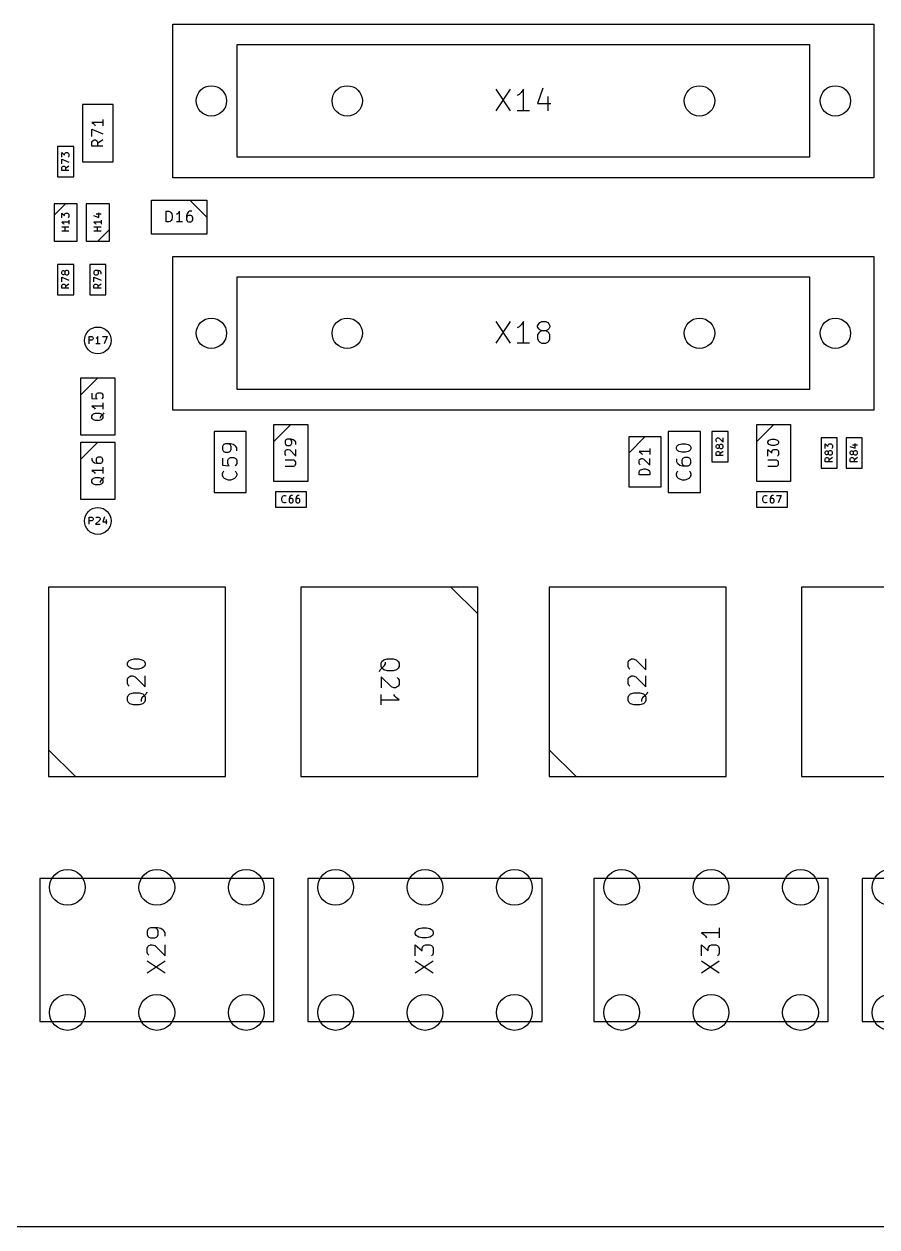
# Model space of a CAD drawing. Extents: x -4 to 236, y -200 to -70.
# Drawn here: x 59.6 to 107.3, y -200 to -132.7 of the extents above; entities that cross this region are included whole.
import ezdxf

# ---------------------------------------------------------------- set-up
doc = ezdxf.new("R2010")
doc.units = 0
doc.layers.add('BLACK', color=7, linetype='CONTINUOUS')

msp = doc.modelspace()

# ---------------------------------------------------------------- linework, layer by layer
at = {"layer": 'BLACK', "linetype": 'CONTINUOUS'}
for p, q in [((67.9, -141.3), (67.9, -132.7)), ((67.9, -132.7), (107.1, -132.7)), ((107.1, -132.7), (107.1, -141.3)), ((71.5, -133.85), (103.5, -133.85)), ((71.5, -140.15), (71.5, -133.85)), ((103.5, -133.85), (103.5, -140.15)), ((85.957143, -136.348902), (86.757143, -137.548902)), ((86.757143, -136.348902), (85.957143, -137.548902)), ((87.385714, -136.520331), (87.271429, -136.634617)), ((87.5, -136.348902), (87.385714, -136.520331)), ((87.5, -137.548902), (87.5, -136.348902)), ((88.585714, -136.29176), (88.3, -137.148902)), ((64.55, -137.2), (62.85, -137.2)), ((62.85, -137.2), (62.85, -140.4)), ((64.55, -140.4), (64.55, -137.2)), ((87.271429, -136.634617), (87.157143, -136.69176)), ((88.3, -137.148902), (89.042857, -137.148902)), ((88.871429, -136.748902), (88.871429, -137.548902)), ((87.842857, -137.548902), (87.157143, -137.548902)), ((63.974451, -138.214285), (63.374451, -138.214285)), ((63.374451, -138.214285), (63.460165, -138.271428)), ((63.374451, -138.985714), (63.374451, -138.585714)), ((63.374451, -138.585714), (63.974451, -138.842857)), ((63.460165, -138.271428), (63.517308, -138.328571)), ((63.517308, -138.328571), (63.54588, -138.385714)), ((63.974451, -138.042857), (63.974451, -138.385714)), ((63.374451, -139.3), (63.403022, -139.242857)), ((63.374451, -139.528571), (63.374451, -139.3)), ((63.403022, -139.242857), (63.431594, -139.214286)), ((63.431594, -139.214286), (63.488737, -139.185714)), ((63.488737, -139.185714), (63.574451, -139.185714)), ((63.574451, -139.185714), (63.631594, -139.214286)), ((63.631594, -139.214286), (63.660165, -139.242857)), ((63.660165, -139.242857), (63.688737, -139.3)), ((63.974451, -139.185714), (63.688737, -139.385714)), ((63.688737, -139.3), (63.688737, -139.528571)), ((62.35, -139.55), (61.45, -139.55)), ((61.45, -139.55), (61.45, -141.25)), ((61.682967, -140.142857), (61.682967, -139.895238)), ((61.682967, -139.895238), (61.835348, -140.028571)), ((61.835348, -139.971428), (61.854396, -139.933333)), ((61.835348, -140.028571), (61.835348, -139.971428)), ((61.854396, -139.933333), (61.873443, -139.914285)), ((61.873443, -139.914285), (61.911539, -139.895238)), ((61.911539, -139.895238), (62.006777, -139.895238)), ((62.006777, -139.895238), (62.044872, -139.914285)), ((62.044872, -139.914285), (62.06392, -139.933333)), ((62.06392, -139.933333), (62.082967, -139.971428)), ((62.082967, -139.971428), (62.082967, -140.085714)), ((62.35, -141.25), (62.35, -139.55)), ((63.974451, -139.528571), (63.374451, -139.528571)), ((61.682967, -140.523809), (61.682967, -140.257142)), ((61.682967, -140.257142), (62.082967, -140.428571)), ((62.06392, -140.123809), (62.044872, -140.142857)), ((62.082967, -140.085714), (62.06392, -140.123809)), ((62.85, -140.4), (64.55, -140.4)), ((103.5, -140.15), (71.5, -140.15)), ((61.45, -141.25), (62.35, -141.25)), ((61.682967, -140.733332), (61.702015, -140.695237)), ((61.682967, -140.885713), (61.682967, -140.733332)), ((62.082967, -140.885713), (61.682967, -140.885713)), ((61.702015, -140.695237), (61.721062, -140.67619)), ((61.721062, -140.67619), (61.759158, -140.657142)), ((61.759158, -140.657142), (61.8163, -140.657142)), ((61.8163, -140.657142), (61.854396, -140.67619)), ((61.854396, -140.67619), (61.873443, -140.695237)), ((61.873443, -140.695237), (61.892491, -140.733332)), ((62.082967, -140.657142), (61.892491, -140.790475)), ((61.892491, -140.733332), (61.892491, -140.885713)), ((107.1, -141.3), (67.9, -141.3)), ((66.7, -144.45), (66.7, -142.55)), ((66.7, -142.55), (69.8, -142.55)), ((68.85, -142.55), (69.8, -143.5)), ((69.8, -142.55), (69.8, -144.45)), ((61.9, -142.75), (61.25, -143.4)), ((62.55, -142.75), (61.25, -142.75)), ((61.25, -142.75), (61.25, -144.85)), ((61.682967, -143.533333), (61.682967, -143.285714)), ((61.682967, -143.285714), (61.835348, -143.419047)), ((61.835348, -143.361904), (61.854396, -143.323809)), ((61.854396, -143.323809), (61.873443, -143.304761)), ((61.873443, -143.304761), (61.911539, -143.285714)), ((61.911539, -143.285714), (62.006777, -143.285714)), ((62.006777, -143.285714), (62.044872, -143.304761)), ((62.044872, -143.304761), (62.06392, -143.323809)), ((62.06392, -143.323809), (62.082967, -143.361904)), ((62.55, -144.85), (62.55, -142.75)), ((64.35, -142.75), (63.05, -142.75)), ((63.05, -142.75), (63.05, -144.85)), ((63.6163, -143.323809), (63.882967, -143.323809)), ((63.749634, -143.514285), (63.749634, -143.266666)), ((64.35, -144.85), (64.35, -142.75)), ((67.521428, -143.774451), (67.521428, -143.174451)), ((67.521428, -143.174451), (67.664285, -143.174451)), ((67.664285, -143.174451), (67.749999, -143.203022)), ((67.749999, -143.203022), (67.807142, -143.260165)), ((67.807142, -143.260165), (67.835713, -143.317308)), ((67.835713, -143.317308), (67.864285, -143.431594)), ((68.149999, -143.317308), (68.092856, -143.34588)), ((68.207142, -143.260165), (68.149999, -143.317308)), ((68.264285, -143.174451), (68.207142, -143.260165)), ((68.264285, -143.774451), (68.264285, -143.174451)), ((68.692857, -143.317308), (68.664285, -143.431594)), ((68.75, -143.231594), (68.692857, -143.317308)), ((68.778571, -143.203022), (68.75, -143.231594)), ((68.835714, -143.174451), (68.778571, -143.203022)), ((68.95, -143.174451), (68.835714, -143.174451)), ((62.082967, -143.780951), (61.682967, -143.780951)), ((61.682967, -143.780951), (61.74011, -143.819047)), ((61.74011, -143.819047), (61.778205, -143.857142)), ((61.778205, -143.857142), (61.797253, -143.895237)), ((61.835348, -143.419047), (61.835348, -143.361904)), ((62.06392, -143.514285), (62.044872, -143.533333)), ((62.082967, -143.47619), (62.06392, -143.514285)), ((62.082967, -143.361904), (62.082967, -143.47619)), ((62.082967, -143.666666), (62.082967, -143.895237)), ((63.46392, -143.419047), (63.749634, -143.514285)), ((63.882967, -143.780951), (63.482967, -143.780951)), ((63.482967, -143.780951), (63.54011, -143.819047)), ((63.54011, -143.819047), (63.578205, -143.857142)), ((63.578205, -143.857142), (63.597253, -143.895237)), ((63.882967, -143.666666), (63.882967, -143.895237)), ((67.664285, -143.774451), (67.521428, -143.774451)), ((67.749999, -143.74588), (67.664285, -143.774451)), ((67.807142, -143.688737), (67.749999, -143.74588)), ((67.835713, -143.631594), (67.807142, -143.688737)), ((67.864285, -143.517308), (67.835713, -143.631594)), ((67.864285, -143.431594), (67.864285, -143.517308)), ((68.435713, -143.774451), (68.092856, -143.774451)), ((68.664285, -143.431594), (68.664285, -143.660165)), ((68.692857, -143.460165), (68.664285, -143.517308)), ((68.664285, -143.660165), (68.692857, -143.717308)), ((68.721428, -143.431594), (68.692857, -143.460165)), ((68.692857, -143.717308), (68.721428, -143.74588)), ((68.778571, -143.403022), (68.721428, -143.431594)), ((68.721428, -143.74588), (68.778571, -143.774451)), ((68.892857, -143.403022), (68.778571, -143.403022)), ((68.778571, -143.774451), (68.892857, -143.774451)), ((68.95, -143.431594), (68.892857, -143.403022)), ((68.892857, -143.774451), (68.95, -143.74588)), ((68.978571, -143.460165), (68.95, -143.431594)), ((68.95, -143.74588), (68.978571, -143.717308)), ((69.007142, -143.517308), (68.978571, -143.460165)), ((68.978571, -143.717308), (69.007142, -143.660165)), ((69.007142, -143.660165), (69.007142, -143.517308)), ((62.082967, -144.066666), (61.682967, -144.066666)), ((62.082967, -144.295237), (61.682967, -144.295237)), ((61.873443, -144.295237), (61.873443, -144.066666)), ((63.882967, -144.066666), (63.482967, -144.066666)), ((63.882967, -144.295237), (63.482967, -144.295237)), ((63.673443, -144.295237), (63.673443, -144.066666)), ((63.7, -144.85), (64.35, -144.2)), ((69.8, -144.45), (66.7, -144.45)), ((61.25, -144.85), (62.55, -144.85)), ((63.05, -144.85), (64.35, -144.85)), ((67.9, -154.3), (67.9, -145.7)), ((67.9, -145.7), (107.1, -145.7)), ((107.1, -145.7), (107.1, -154.3)), ((62.35, -146.15), (61.45, -146.15)), ((61.45, -146.15), (61.45, -147.85)), ((61.682967, -146.571428), (61.702015, -146.533333)), ((61.682967, -146.647619), (61.682967, -146.571428)), ((61.702015, -146.685714), (61.682967, -146.647619)), ((61.702015, -146.533333), (61.721062, -146.514285)), ((61.721062, -146.704761), (61.702015, -146.685714)), ((61.721062, -146.514285), (61.759158, -146.495238)), ((61.759158, -146.723809), (61.721062, -146.704761)), ((61.759158, -146.495238), (61.778205, -146.495238)), ((61.778205, -146.495238), (61.8163, -146.514285)), ((61.8163, -146.704761), (61.778205, -146.723809)), ((61.8163, -146.514285), (61.835348, -146.533333)), ((61.835348, -146.685714), (61.8163, -146.704761)), ((61.835348, -146.533333), (61.854396, -146.571428)), ((61.854396, -146.647619), (61.835348, -146.685714)), ((61.873443, -146.533333), (61.854396, -146.571428)), ((61.854396, -146.571428), (61.854396, -146.647619)), ((61.854396, -146.647619), (61.873443, -146.685714)), ((61.892491, -146.514285), (61.873443, -146.533333)), ((61.873443, -146.685714), (61.892491, -146.704761)), ((61.930586, -146.495238), (61.892491, -146.514285)), ((61.892491, -146.704761), (61.930586, -146.723809)), ((62.006777, -146.495238), (61.930586, -146.495238)), ((62.044872, -146.514285), (62.006777, -146.495238)), ((62.006777, -146.723809), (62.044872, -146.704761)), ((62.06392, -146.533333), (62.044872, -146.514285)), ((62.044872, -146.704761), (62.06392, -146.685714)), ((62.082967, -146.571428), (62.06392, -146.533333)), ((62.06392, -146.685714), (62.082967, -146.647619)), ((62.082967, -146.647619), (62.082967, -146.571428)), ((62.35, -147.85), (62.35, -146.15)), ((64.15, -146.15), (63.25, -146.15)), ((63.25, -146.15), (63.25, -147.85)), ((63.502015, -146.533333), (63.482967, -146.571428)), ((63.482967, -146.571428), (63.482967, -146.647619)), ((63.482967, -146.647619), (63.502015, -146.685714)), ((63.521062, -146.514285), (63.502015, -146.533333)), ((63.502015, -146.685714), (63.521062, -146.704761)), ((63.559158, -146.495238), (63.521062, -146.514285)), ((63.521062, -146.704761), (63.559158, -146.723809)), ((63.711539, -146.495238), (63.559158, -146.495238)), ((63.692491, -146.514285), (63.654396, -146.495238)), ((63.654396, -146.723809), (63.692491, -146.704761)), ((63.711539, -146.533333), (63.692491, -146.514285)), ((63.692491, -146.704761), (63.711539, -146.685714)), ((63.787729, -146.514285), (63.711539, -146.495238)), ((63.730586, -146.571428), (63.711539, -146.533333)), ((63.711539, -146.685714), (63.730586, -146.647619)), ((63.730586, -146.647619), (63.730586, -146.571428)), ((63.844872, -146.55238), (63.787729, -146.514285)), ((63.86392, -146.571428), (63.844872, -146.55238)), ((63.882967, -146.609523), (63.86392, -146.571428)), ((63.882967, -146.685714), (63.882967, -146.609523)), ((64.15, -147.85), (64.15, -146.15)), ((61.682967, -147.123809), (61.682967, -146.857142)), ((61.682967, -146.857142), (62.082967, -147.028571)), ((61.682967, -147.333332), (61.702015, -147.295237)), ((61.682967, -147.485713), (61.682967, -147.333332)), ((61.702015, -147.295237), (61.721062, -147.27619)), ((61.721062, -147.27619), (61.759158, -147.257142)), ((61.778205, -146.723809), (61.759158, -146.723809)), ((61.759158, -147.257142), (61.8163, -147.257142)), ((61.8163, -147.257142), (61.854396, -147.27619)), ((61.854396, -147.27619), (61.873443, -147.295237)), ((61.873443, -147.295237), (61.892491, -147.333332)), ((62.082967, -147.257142), (61.892491, -147.390475)), ((61.892491, -147.333332), (61.892491, -147.485713)), ((61.930586, -146.723809), (62.006777, -146.723809)), ((63.482967, -147.123809), (63.482967, -146.857142)), ((63.482967, -146.857142), (63.882967, -147.028571)), ((63.482967, -147.333332), (63.502015, -147.295237)), ((63.482967, -147.485713), (63.482967, -147.333332)), ((63.502015, -147.295237), (63.521062, -147.27619)), ((63.521062, -147.27619), (63.559158, -147.257142)), ((63.559158, -146.723809), (63.654396, -146.723809)), ((63.559158, -147.257142), (63.6163, -147.257142)), ((63.6163, -147.257142), (63.654396, -147.27619)), ((63.654396, -147.27619), (63.673443, -147.295237)), ((63.673443, -147.295237), (63.692491, -147.333332)), ((63.882967, -147.257142), (63.692491, -147.390475)), ((63.692491, -147.333332), (63.692491, -147.485713)), ((71.5, -153.15), (71.5, -146.85)), ((71.5, -146.85), (103.5, -146.85)), ((103.5, -146.85), (103.5, -153.15)), ((61.45, -147.85), (62.35, -147.85)), ((62.082967, -147.485713), (61.682967, -147.485713)), ((63.25, -147.85), (64.15, -147.85)), ((63.882967, -147.485713), (63.482967, -147.485713)), ((85.957143, -149.348902), (86.757143, -150.548902)), ((86.757143, -149.348902), (85.957143, -150.548902)), ((87.5, -149.348902), (87.385714, -149.520331)), ((87.5, -150.548902), (87.5, -149.348902)), ((88.414286, -149.406045), (88.528571, -149.348902)), ((88.528571, -149.348902), (88.757143, -149.348902)), ((88.757143, -149.348902), (88.871429, -149.406045)), ((87.271429, -149.634617), (87.157143, -149.69176)), ((87.385714, -149.520331), (87.271429, -149.634617)), ((88.3, -149.577474), (88.357143, -149.463188)), ((88.3, -149.634617), (88.3, -149.577474)), ((88.357143, -149.748902), (88.3, -149.634617)), ((88.357143, -149.977474), (88.3, -150.09176)), ((88.357143, -149.463188), (88.414286, -149.406045)), ((88.414286, -149.806045), (88.357143, -149.748902)), ((88.414286, -149.920331), (88.357143, -149.977474)), ((88.528571, -149.863188), (88.414286, -149.806045)), ((88.528571, -149.863188), (88.414286, -149.920331)), ((88.757143, -149.863188), (88.528571, -149.863188)), ((88.871429, -149.806045), (88.757143, -149.863188)), ((88.871429, -149.920331), (88.757143, -149.863188)), ((88.871429, -149.406045), (88.928571, -149.463188)), ((88.928571, -149.748902), (88.871429, -149.806045)), ((88.928571, -149.977474), (88.871429, -149.920331)), ((88.928571, -149.463188), (88.985714, -149.577474)), ((88.985714, -149.634617), (88.928571, -149.748902)), ((88.985714, -150.09176), (88.928571, -149.977474)), ((88.985714, -149.577474), (88.985714, -149.634617)), ((63.214286, -150.582967), (63.214286, -150.182967)), ((63.214286, -150.182967), (63.366667, -150.182967)), ((63.366667, -150.392491), (63.214286, -150.392491)), ((63.366667, -150.182967), (63.404762, -150.202015)), ((63.404762, -150.373443), (63.366667, -150.392491)), ((63.404762, -150.202015), (63.423809, -150.221062)), ((63.423809, -150.354396), (63.404762, -150.373443)), ((63.423809, -150.221062), (63.442857, -150.259158)), ((63.442857, -150.3163), (63.423809, -150.354396)), ((63.442857, -150.259158), (63.442857, -150.3163)), ((63.633333, -150.278205), (63.595238, -150.297253)), ((63.823809, -150.582967), (63.595238, -150.582967)), ((63.671428, -150.24011), (63.633333, -150.278205)), ((63.709524, -150.182967), (63.671428, -150.24011)), ((63.709524, -150.582967), (63.709524, -150.182967)), ((63.957142, -150.182967), (64.223809, -150.182967)), ((64.223809, -150.182967), (64.05238, -150.582967)), ((87.842857, -150.548902), (87.157143, -150.548902)), ((88.3, -150.09176), (88.3, -150.320331)), ((88.3, -150.320331), (88.357143, -150.434617)), ((88.357143, -150.434617), (88.414286, -150.49176)), ((88.414286, -150.49176), (88.528571, -150.548902)), ((88.528571, -150.548902), (88.757143, -150.548902)), ((88.757143, -150.548902), (88.871429, -150.49176)), ((88.871429, -150.49176), (88.928571, -150.434617)), ((88.928571, -150.434617), (88.985714, -150.320331)), ((88.985714, -150.320331), (88.985714, -150.09176)), ((63.7, -152.5), (62.75, -153.45)), ((62.75, -152.5), (64.65, -152.5)), ((62.75, -155.7), (62.75, -152.5)), ((64.65, -152.5), (64.65, -155.7)), ((63.374451, -153.357142), (63.374451, -153.642856)), ((63.603022, -153.442856), (63.631594, -153.385714)), ((63.603022, -153.585714), (63.603022, -153.442856)), ((63.631594, -153.385714), (63.660165, -153.357142)), ((63.660165, -153.357142), (63.717308, -153.328571)), ((63.717308, -153.328571), (63.860165, -153.328571)), ((63.860165, -153.328571), (63.917308, -153.357142)), ((63.917308, -153.357142), (63.94588, -153.385714)), ((63.94588, -153.385714), (63.974451, -153.442856)), ((63.974451, -153.442856), (63.974451, -153.585714)), ((103.5, -153.15), (71.5, -153.15)), ((63.374451, -153.642856), (63.660165, -153.671428)), ((63.974451, -154.071428), (63.374451, -154.071428)), ((63.374451, -154.071428), (63.460165, -154.128571)), ((63.631594, -153.642856), (63.603022, -153.585714)), ((63.660165, -153.671428), (63.631594, -153.642856)), ((63.94588, -153.642856), (63.917308, -153.671428)), ((63.974451, -153.585714), (63.94588, -153.642856)), ((63.974451, -153.9), (63.974451, -154.242857)), ((63.374451, -154.614285), (63.403022, -154.557142)), ((63.374451, -154.728571), (63.374451, -154.614285)), ((63.403022, -154.785714), (63.374451, -154.728571)), ((63.403022, -154.557142), (63.460165, -154.499999)), ((63.460165, -154.842856), (63.403022, -154.785714)), ((63.460165, -154.128571), (63.517308, -154.185714)), ((63.460165, -154.499999), (63.574451, -154.471428)), ((63.517308, -154.185714), (63.54588, -154.242857)), ((63.574451, -154.471428), (63.774451, -154.471428)), ((63.774451, -154.471428), (63.888737, -154.499999)), ((63.860165, -154.642856), (63.831594, -154.699999)), ((63.831594, -154.699999), (63.831594, -154.757142)), ((63.94588, -154.557142), (63.860165, -154.642856)), ((63.888737, -154.499999), (63.94588, -154.557142)), ((63.94588, -154.785714), (63.888737, -154.842856)), ((64.003022, -154.499999), (63.94588, -154.557142)), ((63.94588, -154.557142), (63.974451, -154.614285)), ((63.974451, -154.728571), (63.94588, -154.785714)), ((63.974451, -154.614285), (63.974451, -154.728571)), ((64.031594, -154.442856), (64.003022, -154.499999)), ((107.1, -154.3), (67.9, -154.3)), ((63.574451, -154.871428), (63.460165, -154.842856)), ((63.774451, -154.871428), (63.574451, -154.871428)), ((63.888737, -154.842856), (63.774451, -154.871428)), ((74.5, -155.1), (73.55, -156.05)), ((73.55, -155.1), (75.45, -155.1)), ((73.55, -158.3), (73.55, -155.1)), ((75.45, -155.1), (75.45, -158.3)), ((101.5, -155.1), (100.55, -156.05)), ((100.55, -155.1), (102.45, -155.1)), ((100.55, -158.3), (100.55, -155.1)), ((102.45, -155.1), (102.45, -158.3)), ((64.65, -155.7), (62.75, -155.7)), ((63.7, -156.1), (62.75, -157.05)), ((62.75, -156.1), (64.65, -156.1)), ((62.75, -159.3), (62.75, -156.1)), ((64.65, -156.1), (64.65, -159.3)), ((72, -155.5), (70.2, -155.5)), ((70.2, -155.5), (70.2, -158.9)), ((72, -158.9), (72, -155.5)), ((74.203022, -155.985714), (74.174451, -156.042856)), ((74.174451, -156.042856), (74.174451, -156.157142)), ((74.231594, -155.957142), (74.203022, -155.985714)), ((74.288737, -155.928571), (74.231594, -155.957142)), ((74.517308, -155.928571), (74.288737, -155.928571)), ((74.488737, -155.957142), (74.431594, -155.928571)), ((74.517308, -155.985714), (74.488737, -155.957142)), ((74.631594, -155.957142), (74.517308, -155.928571)), ((74.54588, -156.042856), (74.517308, -155.985714)), ((74.54588, -156.157142), (74.54588, -156.042856)), ((74.717308, -156.014285), (74.631594, -155.957142)), ((74.74588, -156.042856), (74.717308, -156.014285)), ((74.774451, -156.099999), (74.74588, -156.042856)), ((74.774451, -156.214285), (74.774451, -156.099999)), ((93.4, -156.7), (94.3, -155.8)), ((95.2, -155.8), (93.4, -155.8)), ((93.4, -155.8), (93.4, -158.6)), ((95.2, -158.6), (95.2, -155.8)), ((97.4, -155.5), (95.6, -155.5)), ((95.6, -155.5), (95.6, -158.9)), ((97.4, -158.9), (97.4, -155.5)), ((98.95, -155.5), (98.05, -155.5)), ((98.05, -155.5), (98.05, -157.2)), ((98.282967, -155.921428), (98.302015, -155.883333)), ((98.282967, -156.016666), (98.282967, -155.921428)), ((98.302015, -156.054761), (98.282967, -156.016666)), ((98.302015, -155.883333), (98.321062, -155.864285)), ((98.321062, -156.073809), (98.302015, -156.054761)), ((98.321062, -155.864285), (98.359158, -155.845238)), ((98.359158, -155.845238), (98.397253, -155.845238)), ((98.397253, -155.845238), (98.454396, -155.864285)), ((98.454396, -155.864285), (98.682967, -156.092857)), ((98.682967, -156.092857), (98.682967, -155.845238)), ((98.95, -157.2), (98.95, -155.5)), ((101.174451, -156.071428), (101.203022, -156.014285)), ((101.174451, -156.128571), (101.174451, -156.071428)), ((101.203022, -156.185714), (101.174451, -156.128571)), ((101.203022, -156.014285), (101.231594, -155.985714)), ((101.231594, -155.985714), (101.288737, -155.957142)), ((101.288737, -155.957142), (101.403022, -155.928571)), ((101.403022, -155.928571), (101.54588, -155.928571)), ((101.54588, -155.928571), (101.660165, -155.957142)), ((101.660165, -155.957142), (101.717308, -155.985714)), ((101.717308, -155.985714), (101.74588, -156.014285)), ((101.74588, -156.014285), (101.774451, -156.071428)), ((101.774451, -156.128571), (101.74588, -156.185714)), ((101.774451, -156.071428), (101.774451, -156.128571)), ((105.05, -155.85), (104.15, -155.85)), ((104.15, -155.85), (104.15, -157.55)), ((105.05, -157.55), (105.05, -155.85)), ((106.45, -155.85), (105.55, -155.85)), ((105.55, -155.85), (105.55, -157.55)), ((106.45, -157.55), (106.45, -155.85)), ((70.70403, -156.266666), (70.665935, -156.342857)), ((70.665935, -156.342857), (70.665935, -156.495238)), ((70.665935, -156.495238), (70.70403, -156.571428)), ((70.742125, -156.228571), (70.70403, -156.266666)), ((70.70403, -156.571428), (70.742125, -156.609523)), ((70.818316, -156.190476), (70.742125, -156.228571)), ((70.742125, -156.609523), (70.818316, -156.647619)), ((71.123078, -156.190476), (70.818316, -156.190476)), ((70.818316, -156.647619), (71.008792, -156.647619)), ((71.084982, -156.228571), (71.008792, -156.190476)), ((71.008792, -156.647619), (71.084982, -156.609523)), ((71.123078, -156.266666), (71.084982, -156.228571)), ((71.084982, -156.609523), (71.123078, -156.571428)), ((71.275459, -156.228571), (71.123078, -156.190476)), ((71.161173, -156.342857), (71.123078, -156.266666)), ((71.123078, -156.571428), (71.161173, -156.495238)), ((71.161173, -156.495238), (71.161173, -156.342857)), ((71.389744, -156.304761), (71.275459, -156.228571)), ((71.42784, -156.342857), (71.389744, -156.304761)), ((71.465935, -156.419047), (71.42784, -156.342857)), ((71.465935, -156.571428), (71.465935, -156.419047)), ((74.174451, -156.157142), (74.203022, -156.214285)), ((74.174451, -156.614285), (74.203022, -156.557143)), ((74.174451, -156.757143), (74.174451, -156.614285)), ((74.203022, -156.814285), (74.174451, -156.757143)), ((74.203022, -156.214285), (74.231594, -156.242856)), ((74.203022, -156.557143), (74.231594, -156.528571)), ((74.231594, -156.242856), (74.288737, -156.271428)), ((74.231594, -156.528571), (74.288737, -156.5)), ((74.288737, -156.271428), (74.431594, -156.271428)), ((74.288737, -156.5), (74.34588, -156.5)), ((74.34588, -156.5), (74.431594, -156.528571)), ((74.431594, -156.271428), (74.488737, -156.242856)), ((74.431594, -156.528571), (74.774451, -156.871428)), ((74.488737, -156.242856), (74.517308, -156.214285)), ((74.517308, -156.214285), (74.54588, -156.157142)), ((74.774451, -156.871428), (74.774451, -156.5)), ((94.574451, -156.614285), (93.974451, -156.614285)), ((93.974451, -156.614285), (94.060165, -156.671428)), ((94.060165, -156.671428), (94.117308, -156.728571)), ((94.117308, -156.728571), (94.14588, -156.785714)), ((94.574451, -156.442857), (94.574451, -156.785714)), ((96.065935, -156.380952), (96.10403, -156.304761)), ((96.065935, -156.457142), (96.065935, -156.380952)), ((96.10403, -156.533333), (96.065935, -156.457142)), ((96.10403, -156.304761), (96.142125, -156.266666)), ((96.142125, -156.571428), (96.10403, -156.533333)), ((96.142125, -156.266666), (96.218316, -156.228571)), ((96.218316, -156.609523), (96.142125, -156.571428)), ((96.218316, -156.228571), (96.370697, -156.190476)), ((96.370697, -156.647619), (96.218316, -156.609523)), ((96.370697, -156.190476), (96.561173, -156.190476)), ((96.561173, -156.647619), (96.370697, -156.647619)), ((96.561173, -156.190476), (96.713554, -156.228571)), ((96.713554, -156.609523), (96.561173, -156.647619)), ((96.713554, -156.228571), (96.789744, -156.266666)), ((96.789744, -156.571428), (96.713554, -156.609523)), ((96.789744, -156.266666), (96.82784, -156.304761)), ((96.82784, -156.533333), (96.789744, -156.571428)), ((96.82784, -156.304761), (96.865935, -156.380952)), ((96.865935, -156.457142), (96.82784, -156.533333)), ((96.865935, -156.380952), (96.865935, -156.457142)), ((98.282967, -156.30238), (98.302015, -156.264285)), ((98.282967, -156.378571), (98.282967, -156.30238)), ((98.302015, -156.416666), (98.282967, -156.378571)), ((98.282967, -156.683332), (98.302015, -156.645237)), ((98.282967, -156.835713), (98.282967, -156.683332)), ((98.302015, -156.264285), (98.321062, -156.245237)), ((98.321062, -156.435713), (98.302015, -156.416666)), ((98.302015, -156.645237), (98.321062, -156.62619)), ((98.321062, -156.245237), (98.359158, -156.22619)), ((98.359158, -156.454761), (98.321062, -156.435713)), ((98.321062, -156.62619), (98.359158, -156.607142)), ((98.359158, -156.22619), (98.378205, -156.22619)), ((98.378205, -156.454761), (98.359158, -156.454761)), ((98.359158, -156.607142), (98.4163, -156.607142)), ((98.378205, -156.22619), (98.4163, -156.245237)), ((98.4163, -156.435713), (98.378205, -156.454761)), ((98.4163, -156.245237), (98.435348, -156.264285)), ((98.435348, -156.416666), (98.4163, -156.435713)), ((98.4163, -156.607142), (98.454396, -156.62619)), ((98.435348, -156.264285), (98.454396, -156.30238)), ((98.454396, -156.378571), (98.435348, -156.416666)), ((98.473443, -156.264285), (98.454396, -156.30238)), ((98.454396, -156.30238), (98.454396, -156.378571)), ((98.454396, -156.378571), (98.473443, -156.416666)), ((98.454396, -156.62619), (98.473443, -156.645237)), ((98.492491, -156.245237), (98.473443, -156.264285)), ((98.473443, -156.416666), (98.492491, -156.435713)), ((98.473443, -156.645237), (98.492491, -156.683332)), ((98.530586, -156.22619), (98.492491, -156.245237)), ((98.492491, -156.435713), (98.530586, -156.454761)), ((98.682967, -156.607142), (98.492491, -156.740475)), ((98.492491, -156.683332), (98.492491, -156.835713)), ((98.606777, -156.22619), (98.530586, -156.22619)), ((98.530586, -156.454761), (98.606777, -156.454761)), ((98.644872, -156.245237), (98.606777, -156.22619)), ((98.606777, -156.454761), (98.644872, -156.435713)), ((98.66392, -156.264285), (98.644872, -156.245237)), ((98.644872, -156.435713), (98.66392, -156.416666)), ((98.682967, -156.30238), (98.66392, -156.264285)), ((98.66392, -156.416666), (98.682967, -156.378571)), ((98.682967, -156.378571), (98.682967, -156.30238)), ((101.174451, -156.871428), (101.174451, -156.5)), ((101.174451, -156.5), (101.403022, -156.7)), ((101.231594, -156.214285), (101.203022, -156.185714)), ((101.288737, -156.242856), (101.231594, -156.214285)), ((101.403022, -156.271428), (101.288737, -156.242856)), ((101.54588, -156.271428), (101.403022, -156.271428)), ((101.403022, -156.614285), (101.431594, -156.557143)), ((101.403022, -156.7), (101.403022, -156.614285)), ((101.431594, -156.557143), (101.460165, -156.528571)), ((101.460165, -156.528571), (101.517308, -156.5)), ((101.517308, -156.5), (101.660165, -156.5)), ((101.660165, -156.242856), (101.54588, -156.271428)), ((101.717308, -156.214285), (101.660165, -156.242856)), ((101.660165, -156.5), (101.717308, -156.528571)), ((101.74588, -156.185714), (101.717308, -156.214285)), ((101.717308, -156.528571), (101.74588, -156.557143)), ((101.74588, -156.557143), (101.774451, -156.614285)), ((101.774451, -156.785714), (101.74588, -156.842857)), ((101.774451, -156.614285), (101.774451, -156.785714)), ((104.382967, -156.442857), (104.382967, -156.195238)), ((104.382967, -156.195238), (104.535348, -156.328571)), ((104.382967, -156.65238), (104.402015, -156.614285)), ((104.382967, -156.728571), (104.382967, -156.65238)), ((104.402015, -156.766666), (104.382967, -156.728571)), ((104.402015, -156.614285), (104.421062, -156.595237)), ((104.421062, -156.785713), (104.402015, -156.766666)), ((104.421062, -156.595237), (104.459158, -156.57619)), ((104.459158, -156.804761), (104.421062, -156.785713)), ((104.459158, -156.57619), (104.478205, -156.57619)), ((104.478205, -156.804761), (104.459158, -156.804761)), ((104.478205, -156.57619), (104.5163, -156.595237)), ((104.5163, -156.785713), (104.478205, -156.804761)), ((104.5163, -156.595237), (104.535348, -156.614285)), ((104.535348, -156.766666), (104.5163, -156.785713)), ((104.535348, -156.271428), (104.554396, -156.233333)), ((104.535348, -156.328571), (104.535348, -156.271428)), ((104.535348, -156.614285), (104.554396, -156.65238)), ((104.554396, -156.728571), (104.535348, -156.766666)), ((104.554396, -156.233333), (104.573443, -156.214285)), ((104.573443, -156.614285), (104.554396, -156.65238)), ((104.554396, -156.65238), (104.554396, -156.728571)), ((104.554396, -156.728571), (104.573443, -156.766666)), ((104.573443, -156.214285), (104.611539, -156.195238)), ((104.592491, -156.595237), (104.573443, -156.614285)), ((104.573443, -156.766666), (104.592491, -156.785713)), ((104.630586, -156.57619), (104.592491, -156.595237)), ((104.592491, -156.785713), (104.630586, -156.804761)), ((104.611539, -156.195238), (104.706777, -156.195238)), ((104.706777, -156.57619), (104.630586, -156.57619)), ((104.630586, -156.804761), (104.706777, -156.804761)), ((104.706777, -156.195238), (104.744872, -156.214285)), ((104.744872, -156.595237), (104.706777, -156.57619)), ((104.706777, -156.804761), (104.744872, -156.785713)), ((104.744872, -156.214285), (104.76392, -156.233333)), ((104.76392, -156.423809), (104.744872, -156.442857)), ((104.76392, -156.614285), (104.744872, -156.595237)), ((104.744872, -156.785713), (104.76392, -156.766666)), ((104.76392, -156.233333), (104.782967, -156.271428)), ((104.782967, -156.385714), (104.76392, -156.423809)), ((104.782967, -156.65238), (104.76392, -156.614285)), ((104.76392, -156.766666), (104.782967, -156.728571)), ((104.782967, -156.271428), (104.782967, -156.385714)), ((104.782967, -156.728571), (104.782967, -156.65238)), ((105.76392, -156.328571), (106.049634, -156.423809)), ((105.782967, -156.65238), (105.802015, -156.614285)), ((105.782967, -156.728571), (105.782967, -156.65238)), ((105.802015, -156.766666), (105.782967, -156.728571)), ((105.802015, -156.614285), (105.821062, -156.595237)), ((105.821062, -156.785713), (105.802015, -156.766666)), ((105.821062, -156.595237), (105.859158, -156.57619)), ((105.859158, -156.804761), (105.821062, -156.785713)), ((105.859158, -156.57619), (105.878205, -156.57619)), ((105.878205, -156.804761), (105.859158, -156.804761)), ((105.878205, -156.57619), (105.9163, -156.595237)), ((105.9163, -156.785713), (105.878205, -156.804761)), ((105.9163, -156.233333), (106.182967, -156.233333)), ((105.9163, -156.595237), (105.935348, -156.614285)), ((105.935348, -156.766666), (105.9163, -156.785713)), ((105.935348, -156.614285), (105.954396, -156.65238)), ((105.954396, -156.728571), (105.935348, -156.766666)), ((105.973443, -156.614285), (105.954396, -156.65238)), ((105.954396, -156.65238), (105.954396, -156.728571)), ((105.954396, -156.728571), (105.973443, -156.766666)), ((105.992491, -156.595237), (105.973443, -156.614285)), ((105.973443, -156.766666), (105.992491, -156.785713)), ((106.030586, -156.57619), (105.992491, -156.595237)), ((105.992491, -156.785713), (106.030586, -156.804761)), ((106.106777, -156.57619), (106.030586, -156.57619)), ((106.030586, -156.804761), (106.106777, -156.804761)), ((106.049634, -156.423809), (106.049634, -156.17619)), ((106.144872, -156.595237), (106.106777, -156.57619)), ((106.106777, -156.804761), (106.144872, -156.785713)), ((106.16392, -156.614285), (106.144872, -156.595237)), ((106.144872, -156.785713), (106.16392, -156.766666)), ((106.182967, -156.65238), (106.16392, -156.614285)), ((106.16392, -156.766666), (106.182967, -156.728571)), ((106.182967, -156.728571), (106.182967, -156.65238)), ((63.374451, -156.985714), (63.374451, -157.099999)), ((63.374451, -157.099999), (63.403022, -157.157142)), ((63.403022, -157.157142), (63.431594, -157.185714)), ((63.431594, -157.185714), (63.517308, -157.242856)), ((63.517308, -157.242856), (63.631594, -157.271428)), ((63.631594, -156.985714), (63.603022, -157.042856)), ((63.603022, -157.042856), (63.603022, -157.157142)), ((63.603022, -157.157142), (63.631594, -157.214285)), ((63.660165, -156.957142), (63.631594, -156.985714)), ((63.631594, -157.214285), (63.660165, -157.242856)), ((63.631594, -157.271428), (63.860165, -157.271428)), ((63.717308, -156.928571), (63.660165, -156.957142)), ((63.660165, -157.242856), (63.717308, -157.271428)), ((63.860165, -156.928571), (63.717308, -156.928571)), ((63.917308, -156.957142), (63.860165, -156.928571)), ((63.860165, -157.271428), (63.917308, -157.242856)), ((63.94588, -156.985714), (63.917308, -156.957142)), ((63.917308, -157.242856), (63.94588, -157.214285)), ((63.974451, -157.042856), (63.94588, -156.985714)), ((63.94588, -157.214285), (63.974451, -157.157142)), ((63.974451, -157.157142), (63.974451, -157.042856)), ((70.665935, -156.990476), (70.665935, -157.371428)), ((70.665935, -157.371428), (71.046887, -157.409524)), ((70.970697, -157.104762), (71.008792, -157.028571)), ((70.970697, -157.295238), (70.970697, -157.104762)), ((71.008792, -157.371428), (70.970697, -157.295238)), ((71.008792, -157.028571), (71.046887, -156.990476)), ((71.046887, -157.409524), (71.008792, -157.371428)), ((71.046887, -156.990476), (71.123078, -156.952381)), ((71.123078, -156.952381), (71.313554, -156.952381)), ((71.313554, -156.952381), (71.389744, -156.990476)), ((71.389744, -156.990476), (71.42784, -157.028571)), ((71.42784, -157.371428), (71.389744, -157.409524)), ((71.42784, -157.028571), (71.465935, -157.104762)), ((71.465935, -157.295238), (71.42784, -157.371428)), ((71.465935, -157.104762), (71.465935, -157.295238)), ((74.660165, -157.099999), (74.174451, -157.099999)), ((74.174451, -157.442856), (74.660165, -157.442856)), ((74.231594, -156.842857), (74.203022, -156.814285)), ((74.717308, -157.128571), (74.660165, -157.099999)), ((74.660165, -157.442856), (74.717308, -157.414285)), ((74.74588, -157.157142), (74.717308, -157.128571)), ((74.717308, -157.414285), (74.74588, -157.385714)), ((74.774451, -157.214285), (74.74588, -157.157142)), ((74.74588, -157.385714), (74.774451, -157.328571)), ((74.774451, -157.328571), (74.774451, -157.214285)), ((93.974451, -157.128571), (94.003022, -157.071429)), ((93.974451, -157.271429), (93.974451, -157.128571)), ((94.003022, -157.328571), (93.974451, -157.271429)), ((94.003022, -157.071429), (94.031594, -157.042857)), ((94.031594, -157.357143), (94.003022, -157.328571)), ((94.031594, -157.042857), (94.088737, -157.014286)), ((94.088737, -157.014286), (94.14588, -157.014286)), ((94.14588, -157.014286), (94.231594, -157.042857)), ((94.231594, -157.042857), (94.574451, -157.385714)), ((94.574451, -157.385714), (94.574451, -157.014286)), ((96.065935, -157.028571), (96.065935, -157.180952)), ((96.065935, -157.180952), (96.10403, -157.257143)), ((96.10403, -157.257143), (96.142125, -157.295238)), ((96.142125, -157.295238), (96.256411, -157.371428)), ((96.256411, -157.371428), (96.408792, -157.409524)), ((96.408792, -157.028571), (96.370697, -157.104762)), ((96.370697, -157.104762), (96.370697, -157.257143)), ((96.370697, -157.257143), (96.408792, -157.333333)), ((96.446887, -156.990476), (96.408792, -157.028571)), ((96.408792, -157.333333), (96.446887, -157.371428)), ((96.408792, -157.409524), (96.713554, -157.409524)), ((96.523078, -156.952381), (96.446887, -156.990476)), ((96.446887, -157.371428), (96.523078, -157.409524)), ((96.713554, -156.952381), (96.523078, -156.952381)), ((96.789744, -156.990476), (96.713554, -156.952381)), ((96.713554, -157.409524), (96.789744, -157.371428)), ((96.82784, -157.028571), (96.789744, -156.990476)), ((96.789744, -157.371428), (96.82784, -157.333333)), ((96.865935, -157.104762), (96.82784, -157.028571)), ((96.82784, -157.333333), (96.865935, -157.257143)), ((96.865935, -157.257143), (96.865935, -157.104762)), ((98.05, -157.2), (98.95, -157.2)), ((98.682967, -156.835713), (98.282967, -156.835713)), ((101.660165, -157.099999), (101.174451, -157.099999)), ((101.174451, -157.442856), (101.660165, -157.442856)), ((101.717308, -157.128571), (101.660165, -157.099999)), ((101.660165, -157.442856), (101.717308, -157.414285)), ((101.74588, -156.842857), (101.717308, -156.871428)), ((101.74588, -157.157142), (101.717308, -157.128571)), ((101.717308, -157.414285), (101.74588, -157.385714)), ((101.774451, -157.214285), (101.74588, -157.157142)), ((101.74588, -157.385714), (101.774451, -157.328571)), ((101.774451, -157.328571), (101.774451, -157.214285)), ((104.382967, -157.033332), (104.402015, -156.995237)), ((104.382967, -157.185713), (104.382967, -157.033332)), ((104.782967, -157.185713), (104.382967, -157.185713)), ((104.402015, -156.995237), (104.421062, -156.97619)), ((104.421062, -156.97619), (104.459158, -156.957142)), ((104.459158, -156.957142), (104.5163, -156.957142)), ((104.5163, -156.957142), (104.554396, -156.97619)), ((104.554396, -156.97619), (104.573443, -156.995237)), ((104.573443, -156.995237), (104.592491, -157.033332)), ((104.782967, -156.957142), (104.592491, -157.090475)), ((104.592491, -157.033332), (104.592491, -157.185713)), ((105.782967, -157.033332), (105.802015, -156.995237)), ((105.782967, -157.185713), (105.782967, -157.033332)), ((106.182967, -157.185713), (105.782967, -157.185713)), ((105.802015, -156.995237), (105.821062, -156.97619)), ((105.821062, -156.97619), (105.859158, -156.957142)), ((105.859158, -156.957142), (105.9163, -156.957142)), ((105.9163, -156.957142), (105.954396, -156.97619)), ((105.954396, -156.97619), (105.973443, -156.995237)), ((105.973443, -156.995237), (105.992491, -157.033332)), ((106.182967, -156.957142), (105.992491, -157.090475)), ((105.992491, -157.033332), (105.992491, -157.185713)), ((63.974451, -157.671428), (63.374451, -157.671428)), ((63.374451, -157.671428), (63.460165, -157.728571)), ((63.403022, -158.157142), (63.460165, -158.099999)), ((63.460165, -157.728571), (63.517308, -157.785714)), ((63.460165, -158.099999), (63.574451, -158.071428)), ((63.517308, -157.785714), (63.54588, -157.842857)), ((63.574451, -158.071428), (63.774451, -158.071428)), ((63.774451, -158.071428), (63.888737, -158.099999)), ((63.888737, -158.099999), (63.94588, -158.157142)), ((64.003022, -158.099999), (63.94588, -158.157142)), ((63.974451, -157.5), (63.974451, -157.842857)), ((64.031594, -158.042856), (64.003022, -158.099999)), ((70.665935, -157.866666), (70.70403, -157.752381)), ((70.665935, -157.942857), (70.665935, -157.866666)), ((70.70403, -158.057143), (70.665935, -157.942857)), ((70.70403, -157.752381), (70.742125, -157.714285)), ((70.78022, -158.133333), (70.70403, -158.057143)), ((70.856411, -158.171428), (70.78022, -158.133333)), ((71.351649, -158.133333), (71.275459, -158.171428)), ((71.42784, -158.057143), (71.351649, -158.133333)), ((71.389744, -157.714285), (71.42784, -157.752381)), ((71.42784, -157.752381), (71.465935, -157.866666)), ((71.465935, -157.942857), (71.42784, -158.057143)), ((71.465935, -157.866666), (71.465935, -157.942857)), ((93.974451, -157.785714), (94.003022, -157.7)), ((93.974451, -157.928571), (93.974451, -157.785714)), ((94.574451, -157.928571), (93.974451, -157.928571)), ((94.003022, -157.7), (94.060165, -157.642857)), ((94.060165, -157.642857), (94.117308, -157.614286)), ((94.117308, -157.614286), (94.231594, -157.585714)), ((94.231594, -157.585714), (94.317308, -157.585714)), ((94.317308, -157.585714), (94.431594, -157.614286)), ((94.431594, -157.614286), (94.488737, -157.642857)), ((94.488737, -157.642857), (94.54588, -157.7)), ((94.54588, -157.7), (94.574451, -157.785714)), ((94.574451, -157.785714), (94.574451, -157.928571)), ((96.065935, -157.866666), (96.10403, -157.752381)), ((96.065935, -157.942857), (96.065935, -157.866666)), ((96.10403, -158.057143), (96.065935, -157.942857)), ((96.10403, -157.752381), (96.142125, -157.714285)), ((96.18022, -158.133333), (96.10403, -158.057143)), ((96.256411, -158.171428), (96.18022, -158.133333)), ((96.751649, -158.133333), (96.675459, -158.171428)), ((96.82784, -158.057143), (96.751649, -158.133333)), ((96.789744, -157.714285), (96.82784, -157.752381)), ((96.82784, -157.752381), (96.865935, -157.866666)), ((96.865935, -157.942857), (96.82784, -158.057143)), ((96.865935, -157.866666), (96.865935, -157.942857)), ((104.15, -157.55), (105.05, -157.55)), ((105.55, -157.55), (106.45, -157.55)), ((63.374451, -158.214285), (63.403022, -158.157142)), ((63.374451, -158.328571), (63.374451, -158.214285)), ((63.403022, -158.385714), (63.374451, -158.328571)), ((63.460165, -158.442856), (63.403022, -158.385714)), ((63.574451, -158.471428), (63.460165, -158.442856)), ((63.774451, -158.471428), (63.574451, -158.471428)), ((63.888737, -158.442856), (63.774451, -158.471428)), ((63.860165, -158.242856), (63.831594, -158.299999)), ((63.831594, -158.299999), (63.831594, -158.357142)), ((63.94588, -158.157142), (63.860165, -158.242856)), ((63.94588, -158.385714), (63.888737, -158.442856)), ((63.94588, -158.157142), (63.974451, -158.214285)), ((63.974451, -158.328571), (63.94588, -158.385714)), ((63.974451, -158.214285), (63.974451, -158.328571)), ((71.008792, -158.209524), (70.856411, -158.171428)), ((71.123078, -158.209524), (71.008792, -158.209524)), ((71.275459, -158.171428), (71.123078, -158.209524)), ((75.45, -158.3), (73.55, -158.3)), ((93.4, -158.6), (95.2, -158.6)), ((96.408792, -158.209524), (96.256411, -158.171428)), ((96.523078, -158.209524), (96.408792, -158.209524)), ((96.675459, -158.171428), (96.523078, -158.209524)), ((102.45, -158.3), (100.55, -158.3)), ((64.65, -159.3), (62.75, -159.3)), ((70.2, -158.9), (72, -158.9)), ((73.65, -158.85), (75.35, -158.85)), ((73.65, -159.75), (73.65, -158.85)), ((73.995238, -159.254396), (74.014286, -159.178205)), ((73.995238, -159.311539), (73.995238, -159.254396)), ((74.014286, -159.387729), (73.995238, -159.311539)), ((74.014286, -159.178205), (74.033333, -159.14011)), ((74.033333, -159.425824), (74.014286, -159.387729)), ((74.033333, -159.14011), (74.071428, -159.102015)), ((74.071428, -159.46392), (74.033333, -159.425824)), ((74.071428, -159.102015), (74.128571, -159.082967)), ((74.128571, -159.482967), (74.071428, -159.46392)), ((74.128571, -159.082967), (74.166667, -159.082967)), ((74.166667, -159.482967), (74.128571, -159.482967)), ((74.166667, -159.082967), (74.223809, -159.102015)), ((74.223809, -159.46392), (74.166667, -159.482967)), ((74.223809, -159.102015), (74.242857, -159.121062)), ((74.242857, -159.444872), (74.223809, -159.46392)), ((74.414286, -159.178205), (74.395238, -159.254396)), ((74.395238, -159.254396), (74.395238, -159.406777)), ((74.414286, -159.273443), (74.395238, -159.311539)), ((74.395238, -159.406777), (74.414286, -159.444872)), ((74.452381, -159.121062), (74.414286, -159.178205)), ((74.433333, -159.254396), (74.414286, -159.273443)), ((74.414286, -159.444872), (74.433333, -159.46392)), ((74.471428, -159.235348), (74.433333, -159.254396)), ((74.433333, -159.46392), (74.471428, -159.482967)), ((74.471428, -159.102015), (74.452381, -159.121062)), ((74.509524, -159.082967), (74.471428, -159.102015)), ((74.547619, -159.235348), (74.471428, -159.235348)), ((74.471428, -159.482967), (74.547619, -159.482967)), ((74.585714, -159.082967), (74.509524, -159.082967)), ((74.585714, -159.254396), (74.547619, -159.235348)), ((74.547619, -159.482967), (74.585714, -159.46392)), ((74.604762, -159.273443), (74.585714, -159.254396)), ((74.585714, -159.46392), (74.604762, -159.444872)), ((74.623809, -159.311539), (74.604762, -159.273443)), ((74.604762, -159.444872), (74.623809, -159.406777)), ((74.623809, -159.406777), (74.623809, -159.311539)), ((74.795238, -159.178205), (74.77619, -159.254396)), ((74.77619, -159.254396), (74.77619, -159.406777)), ((74.795238, -159.273443), (74.77619, -159.311539)), ((74.77619, -159.406777), (74.795238, -159.444872)), ((74.833333, -159.121062), (74.795238, -159.178205)), ((74.814285, -159.254396), (74.795238, -159.273443)), ((74.795238, -159.444872), (74.814285, -159.46392)), ((74.85238, -159.235348), (74.814285, -159.254396)), ((74.814285, -159.46392), (74.85238, -159.482967)), ((74.85238, -159.102015), (74.833333, -159.121062)), ((74.890476, -159.082967), (74.85238, -159.102015)), ((74.928571, -159.235348), (74.85238, -159.235348)), ((74.85238, -159.482967), (74.928571, -159.482967)), ((74.966666, -159.082967), (74.890476, -159.082967)), ((74.966666, -159.254396), (74.928571, -159.235348)), ((74.928571, -159.482967), (74.966666, -159.46392)), ((74.985714, -159.273443), (74.966666, -159.254396)), ((74.966666, -159.46392), (74.985714, -159.444872)), ((75.004761, -159.311539), (74.985714, -159.273443)), ((74.985714, -159.444872), (75.004761, -159.406777)), ((75.004761, -159.406777), (75.004761, -159.311539)), ((75.35, -158.85), (75.35, -159.75)), ((95.6, -158.9), (97.4, -158.9)), ((100.55, -158.85), (102.25, -158.85)), ((100.55, -159.75), (100.55, -158.85)), ((100.895238, -159.254396), (100.914286, -159.178205)), ((100.895238, -159.311539), (100.895238, -159.254396)), ((100.914286, -159.387729), (100.895238, -159.311539)), ((100.914286, -159.178205), (100.933333, -159.14011)), ((100.933333, -159.425824), (100.914286, -159.387729)), ((100.933333, -159.14011), (100.971428, -159.102015)), ((100.971428, -159.46392), (100.933333, -159.425824)), ((100.971428, -159.102015), (101.028571, -159.082967)), ((101.028571, -159.482967), (100.971428, -159.46392)), ((101.028571, -159.082967), (101.066667, -159.082967)), ((101.066667, -159.482967), (101.028571, -159.482967)), ((101.066667, -159.082967), (101.123809, -159.102015)), ((101.123809, -159.46392), (101.066667, -159.482967)), ((101.123809, -159.102015), (101.142857, -159.121062)), ((101.142857, -159.444872), (101.123809, -159.46392)), ((101.314286, -159.178205), (101.295238, -159.254396)), ((101.295238, -159.254396), (101.295238, -159.406777)), ((101.314286, -159.273443), (101.295238, -159.311539)), ((101.295238, -159.406777), (101.314286, -159.444872)), ((101.352381, -159.121062), (101.314286, -159.178205)), ((101.333333, -159.254396), (101.314286, -159.273443)), ((101.314286, -159.444872), (101.333333, -159.46392)), ((101.371428, -159.235348), (101.333333, -159.254396)), ((101.333333, -159.46392), (101.371428, -159.482967)), ((101.371428, -159.102015), (101.352381, -159.121062)), ((101.409524, -159.082967), (101.371428, -159.102015)), ((101.447619, -159.235348), (101.371428, -159.235348)), ((101.371428, -159.482967), (101.447619, -159.482967)), ((101.485714, -159.082967), (101.409524, -159.082967)), ((101.485714, -159.254396), (101.447619, -159.235348)), ((101.447619, -159.482967), (101.485714, -159.46392)), ((101.504762, -159.273443), (101.485714, -159.254396)), ((101.485714, -159.46392), (101.504762, -159.444872)), ((101.523809, -159.311539), (101.504762, -159.273443)), ((101.504762, -159.444872), (101.523809, -159.406777)), ((101.523809, -159.406777), (101.523809, -159.311539)), ((101.657142, -159.082967), (101.923809, -159.082967)), ((101.923809, -159.082967), (101.75238, -159.482967)), ((102.25, -158.85), (102.25, -159.75)), ((75.35, -159.75), (73.65, -159.75)), ((102.25, -159.75), (100.55, -159.75)), ((63.214286, -160.682967), (63.214286, -160.282967)), ((63.214286, -160.282967), (63.366667, -160.282967)), ((63.366667, -160.492491), (63.214286, -160.492491)), ((63.366667, -160.282967), (63.404762, -160.302015)), ((63.404762, -160.473443), (63.366667, -160.492491)), ((63.404762, -160.302015), (63.423809, -160.321062)), ((63.423809, -160.454396), (63.404762, -160.473443)), ((63.423809, -160.321062), (63.442857, -160.359158)), ((63.442857, -160.4163), (63.423809, -160.454396)), ((63.442857, -160.359158), (63.442857, -160.4163)), ((63.804762, -160.454396), (63.57619, -160.682967)), ((63.57619, -160.682967), (63.823809, -160.682967)), ((63.595238, -160.321062), (63.614286, -160.302015)), ((63.614286, -160.302015), (63.652381, -160.282967)), ((63.652381, -160.282967), (63.747619, -160.282967)), ((63.747619, -160.282967), (63.785714, -160.302015)), ((63.785714, -160.302015), (63.804762, -160.321062)), ((63.804762, -160.321062), (63.823809, -160.359158)), ((63.823809, -160.397253), (63.804762, -160.454396)), ((63.823809, -160.359158), (63.823809, -160.397253)), ((64.071428, -160.26392), (63.97619, -160.549634)), ((63.97619, -160.549634), (64.223809, -160.549634)), ((64.166666, -160.4163), (64.166666, -160.682967)), ((70.85, -164.2), (60.95, -164.2)), ((60.95, -164.2), (60.95, -174.8)), ((70.85, -174.8), (70.85, -164.2)), ((84.95, -164.2), (75.05, -164.2)), ((75.05, -164.2), (75.05, -174.8)), ((84.95, -165.7), (83.45, -164.2)), ((84.95, -174.8), (84.95, -164.2)), ((98.85, -164.2), (88.95, -164.2)), ((88.95, -164.2), (88.95, -174.8)), ((98.85, -174.8), (98.85, -164.2)), ((112.95, -164.2), (103.05, -164.2)), ((103.05, -164.2), (103.05, -174.8)), ((65.545295, -168.261904), (65.735771, -168.214285)), ((65.735771, -168.214285), (65.973866, -168.214285)), ((65.973866, -168.214285), (66.164342, -168.261904)), ((79.688038, -168.261905), (79.878514, -168.214286)), ((79.878514, -168.214286), (80.211847, -168.214286)), ((80.211847, -168.214286), (80.402323, -168.261905)), ((93.450057, -168.261904), (93.545295, -168.214285)), ((93.545295, -168.214285), (93.640533, -168.214285)), ((93.640533, -168.214285), (93.78339, -168.261904)), ((94.354819, -168.833332), (94.354819, -168.214285)), ((65.354819, -168.45238), (65.402438, -168.357142)), ((65.354819, -168.547618), (65.354819, -168.45238)), ((65.402438, -168.642856), (65.354819, -168.547618)), ((65.402438, -168.357142), (65.450057, -168.309523)), ((65.450057, -168.690475), (65.402438, -168.642856)), ((65.450057, -168.309523), (65.545295, -168.261904)), ((65.545295, -168.738094), (65.450057, -168.690475)), ((65.735771, -168.785713), (65.545295, -168.738094)), ((65.973866, -168.785713), (65.735771, -168.785713)), ((66.164342, -168.738094), (65.973866, -168.785713)), ((66.164342, -168.261904), (66.25958, -168.309523)), ((66.25958, -168.690475), (66.164342, -168.738094)), ((66.25958, -168.309523), (66.3072, -168.357142)), ((66.3072, -168.642856), (66.25958, -168.690475)), ((66.3072, -168.357142), (66.354819, -168.45238)), ((66.354819, -168.547618), (66.3072, -168.642856)), ((66.354819, -168.45238), (66.354819, -168.547618)), ((79.449942, -168.928571), (79.497561, -168.833333)), ((79.497561, -168.833333), (79.5928, -168.738095)), ((79.54518, -168.452381), (79.5928, -168.357143)), ((79.54518, -168.642857), (79.54518, -168.452381)), ((79.5928, -168.738095), (79.54518, -168.642857)), ((79.5928, -168.357143), (79.688038, -168.261905)), ((79.5928, -168.738095), (79.735657, -168.595238)), ((79.688038, -168.833333), (79.5928, -168.738095)), ((79.878514, -168.880952), (79.688038, -168.833333)), ((79.735657, -168.595238), (79.783276, -168.5)), ((79.783276, -168.5), (79.783276, -168.404762)), ((80.211847, -168.880952), (79.878514, -168.880952)), ((80.402323, -168.833333), (80.211847, -168.880952)), ((80.402323, -168.261905), (80.497561, -168.357143)), ((80.497561, -168.738095), (80.402323, -168.833333)), ((80.497561, -168.357143), (80.54518, -168.452381)), ((80.54518, -168.642857), (80.497561, -168.738095)), ((80.54518, -168.452381), (80.54518, -168.642857)), ((93.354819, -168.404761), (93.402438, -168.309523)), ((93.354819, -168.642856), (93.354819, -168.404761)), ((93.402438, -168.738094), (93.354819, -168.642856)), ((93.402438, -168.309523), (93.450057, -168.261904)), ((93.450057, -168.785713), (93.402438, -168.738094)), ((93.78339, -168.261904), (94.354819, -168.833332)), ((65.354819, -169.357142), (65.402438, -169.261904)), ((65.354819, -169.595237), (65.354819, -169.357142)), ((65.402438, -169.690475), (65.354819, -169.595237)), ((65.402438, -169.261904), (65.450057, -169.214285)), ((65.450057, -169.214285), (65.545295, -169.166666)), ((65.545295, -169.166666), (65.640533, -169.166666)), ((65.640533, -169.166666), (65.78339, -169.214285)), ((65.78339, -169.214285), (66.354819, -169.785713)), ((66.354819, -169.785713), (66.354819, -169.166666)), ((80.116609, -169.785714), (79.54518, -169.214286)), ((79.54518, -169.214286), (79.54518, -169.833333)), ((80.449942, -169.261905), (80.497561, -169.309524)), ((80.497561, -169.309524), (80.54518, -169.404762)), ((80.54518, -169.404762), (80.54518, -169.642857)), ((93.354819, -169.357142), (93.402438, -169.261904)), ((93.354819, -169.595237), (93.354819, -169.357142)), ((93.402438, -169.690475), (93.354819, -169.595237)), ((93.402438, -169.261904), (93.450057, -169.214285)), ((93.450057, -169.214285), (93.545295, -169.166666)), ((93.545295, -169.166666), (93.640533, -169.166666)), ((93.640533, -169.166666), (93.78339, -169.214285)), ((93.78339, -169.214285), (94.354819, -169.785713)), ((94.354819, -169.785713), (94.354819, -169.166666)), ((65.354819, -170.357142), (65.402438, -170.261904)), ((65.450057, -169.738094), (65.402438, -169.690475)), ((65.402438, -170.261904), (65.497676, -170.166666)), ((65.497676, -170.166666), (65.688152, -170.119047)), ((65.688152, -170.119047), (66.021485, -170.119047)), ((66.021485, -170.119047), (66.211961, -170.166666)), ((66.3072, -170.261904), (66.164342, -170.404761)), ((66.211961, -170.166666), (66.3072, -170.261904)), ((66.402438, -170.166666), (66.3072, -170.261904)), ((66.3072, -170.261904), (66.354819, -170.357142)), ((66.450057, -170.071428), (66.402438, -170.166666)), ((79.54518, -170.785714), (79.54518, -170.214286)), ((80.259466, -169.833333), (80.116609, -169.785714)), ((80.354704, -169.833333), (80.259466, -169.833333)), ((80.307085, -170.309524), (80.259466, -170.214286)), ((80.449942, -169.785714), (80.354704, -169.833333)), ((80.497561, -169.738095), (80.449942, -169.785714)), ((80.54518, -169.642857), (80.497561, -169.738095)), ((93.354819, -170.357142), (93.402438, -170.261904)), ((93.450057, -169.738094), (93.402438, -169.690475)), ((93.402438, -170.261904), (93.497676, -170.166666)), ((93.497676, -170.166666), (93.688152, -170.119047)), ((93.688152, -170.119047), (94.021485, -170.119047)), ((94.021485, -170.119047), (94.211961, -170.166666)), ((94.3072, -170.261904), (94.164342, -170.404761)), ((94.211961, -170.166666), (94.3072, -170.261904)), ((94.402438, -170.166666), (94.3072, -170.261904)), ((94.3072, -170.261904), (94.354819, -170.357142)), ((94.450057, -170.071428), (94.402438, -170.166666)), ((65.354819, -170.547618), (65.354819, -170.357142)), ((65.402438, -170.642856), (65.354819, -170.547618)), ((65.497676, -170.738094), (65.402438, -170.642856)), ((65.688152, -170.785713), (65.497676, -170.738094)), ((66.021485, -170.785713), (65.688152, -170.785713)), ((66.211961, -170.738094), (66.021485, -170.785713)), ((66.164342, -170.404761), (66.116723, -170.499999)), ((66.116723, -170.499999), (66.116723, -170.595237)), ((66.3072, -170.642856), (66.211961, -170.738094)), ((66.354819, -170.547618), (66.3072, -170.642856)), ((66.354819, -170.357142), (66.354819, -170.547618)), ((79.54518, -170.5), (80.54518, -170.5)), ((80.402323, -170.404762), (80.307085, -170.309524)), ((80.54518, -170.5), (80.402323, -170.404762)), ((93.354819, -170.547618), (93.354819, -170.357142)), ((93.402438, -170.642856), (93.354819, -170.547618)), ((93.497676, -170.738094), (93.402438, -170.642856)), ((93.688152, -170.785713), (93.497676, -170.738094)), ((94.021485, -170.785713), (93.688152, -170.785713)), ((94.211961, -170.738094), (94.021485, -170.785713)), ((94.164342, -170.404761), (94.116723, -170.499999)), ((94.116723, -170.499999), (94.116723, -170.595237)), ((94.3072, -170.642856), (94.211961, -170.738094)), ((94.354819, -170.547618), (94.3072, -170.642856)), ((94.354819, -170.357142), (94.354819, -170.547618)), ((60.95, -173.3), (62.45, -174.8)), ((88.95, -173.3), (90.45, -174.8)), ((60.95, -174.8), (70.85, -174.8)), ((75.05, -174.8), (84.95, -174.8)), ((88.95, -174.8), (98.85, -174.8)), ((103.05, -174.8), (112.95, -174.8)), ((73.55, -180.5), (60.45, -180.5)), ((60.45, -180.5), (60.45, -188.5)), ((73.55, -188.5), (73.55, -180.5)), ((88.55, -180.5), (75.45, -180.5)), ((75.45, -180.5), (75.45, -188.5)), ((88.55, -188.5), (88.55, -180.5)), ((104.55, -180.5), (91.45, -180.5)), ((91.45, -180.5), (91.45, -188.5)), ((104.55, -188.5), (104.55, -180.5)), ((119.55, -180.5), (106.45, -180.5)), ((106.45, -180.5), (106.45, -188.5)), ((66.505038, -183.357142), (66.457419, -183.45238)), ((66.457419, -183.45238), (66.457419, -183.642856)), ((66.457419, -183.642856), (66.505038, -183.738094)), ((66.552657, -183.309523), (66.505038, -183.357142)), ((66.647895, -183.261904), (66.552657, -183.309523)), ((67.028847, -183.261904), (66.647895, -183.261904)), ((66.981228, -183.309523), (66.88599, -183.261904)), ((67.028847, -183.357142), (66.981228, -183.309523)), ((67.219323, -183.309523), (67.028847, -183.261904)), ((67.076466, -183.45238), (67.028847, -183.357142)), ((67.028847, -183.738094), (67.076466, -183.642856)), ((67.076466, -183.642856), (67.076466, -183.45238)), ((67.36218, -183.404761), (67.219323, -183.309523)), ((67.4098, -183.45238), (67.36218, -183.404761)), ((67.457419, -183.547618), (67.4098, -183.45238)), ((67.457419, -183.738094), (67.457419, -183.547618)), ((81.457419, -183.499999), (81.505038, -183.404761)), ((81.457419, -183.595237), (81.457419, -183.499999)), ((81.505038, -183.690475), (81.457419, -183.595237)), ((81.505038, -183.404761), (81.552657, -183.357142)), ((81.552657, -183.738094), (81.505038, -183.690475)), ((81.552657, -183.357142), (81.647895, -183.309523)), ((81.647895, -183.309523), (81.838371, -183.261904)), ((81.838371, -183.261904), (82.076466, -183.261904)), ((82.076466, -183.261904), (82.266942, -183.309523)), ((82.266942, -183.309523), (82.36218, -183.357142)), ((82.36218, -183.357142), (82.4098, -183.404761)), ((82.4098, -183.690475), (82.36218, -183.738094)), ((82.4098, -183.404761), (82.457419, -183.499999)), ((82.457419, -183.595237), (82.4098, -183.690475)), ((82.457419, -183.499999), (82.457419, -183.595237)), ((98.457419, -183.547618), (97.457419, -183.547618)), ((97.457419, -183.547618), (97.600276, -183.642856)), ((97.600276, -183.642856), (97.695514, -183.738094)), ((98.457419, -183.261904), (98.457419, -183.833332)), ((66.457419, -184.404761), (66.505038, -184.309523)), ((66.505038, -183.738094), (66.552657, -183.785713)), ((66.505038, -184.309523), (66.552657, -184.261904)), ((66.552657, -183.785713), (66.647895, -183.833332)), ((66.552657, -184.261904), (66.647895, -184.214285)), ((66.647895, -183.833332), (66.88599, -183.833332)), ((66.647895, -184.214285), (66.743133, -184.214285)), ((66.743133, -184.214285), (66.88599, -184.261904)), ((66.88599, -183.833332), (66.981228, -183.785713)), ((66.88599, -184.261904), (67.457419, -184.833332)), ((66.981228, -183.785713), (67.028847, -183.738094)), ((67.457419, -184.833332), (67.457419, -184.214285)), ((81.457419, -184.833332), (81.457419, -184.214285)), ((81.457419, -184.214285), (81.838371, -184.547618)), ((81.647895, -183.785713), (81.552657, -183.738094)), ((81.838371, -183.833332), (81.647895, -183.785713)), ((82.076466, -183.833332), (81.838371, -183.833332)), ((81.838371, -184.404761), (81.88599, -184.309523)), ((81.88599, -184.309523), (81.933609, -184.261904)), ((81.933609, -184.261904), (82.028847, -184.214285)), ((82.028847, -184.214285), (82.266942, -184.214285)), ((82.266942, -183.785713), (82.076466, -183.833332)), ((82.36218, -183.738094), (82.266942, -183.785713)), ((82.266942, -184.214285), (82.36218, -184.261904)), ((82.36218, -184.261904), (82.4098, -184.309523)), ((82.4098, -184.309523), (82.457419, -184.404761)), ((97.457419, -184.833332), (97.457419, -184.214285)), ((97.457419, -184.214285), (97.838371, -184.547618)), ((97.695514, -183.738094), (97.743133, -183.833332)), ((97.838371, -184.404761), (97.88599, -184.309523)), ((97.88599, -184.309523), (97.933609, -184.261904)), ((97.933609, -184.261904), (98.028847, -184.214285)), ((98.028847, -184.214285), (98.266942, -184.214285)), ((98.266942, -184.214285), (98.36218, -184.261904)), ((98.36218, -184.261904), (98.4098, -184.309523)), ((98.4098, -184.309523), (98.457419, -184.404761)), ((66.457419, -184.642856), (66.457419, -184.404761)), ((66.505038, -184.738094), (66.457419, -184.642856)), ((66.552657, -184.785713), (66.505038, -184.738094)), ((81.838371, -184.547618), (81.838371, -184.404761)), ((82.4098, -184.785713), (82.36218, -184.833332)), ((82.457419, -184.690475), (82.4098, -184.785713)), ((82.457419, -184.404761), (82.457419, -184.690475)), ((97.838371, -184.547618), (97.838371, -184.404761)), ((98.4098, -184.785713), (98.36218, -184.833332)), ((98.457419, -184.690475), (98.4098, -184.785713)), ((98.457419, -184.404761), (98.457419, -184.690475)), ((66.457419, -185.785713), (67.457419, -185.119047)), ((66.457419, -185.119047), (67.457419, -185.785713)), ((81.457419, -185.785713), (82.457419, -185.119047)), ((81.457419, -185.119047), (82.457419, -185.785713)), ((97.457419, -185.785713), (98.457419, -185.119047)), ((97.457419, -185.119047), (98.457419, -185.785713)), ((60.45, -188.5), (73.55, -188.5)), ((75.45, -188.5), (88.55, -188.5)), ((91.45, -188.5), (104.55, -188.5)), ((106.45, -188.5), (119.55, -188.5)), ((236, -200), (-4, -200))]:
    msp.add_line(p, q, dxfattribs=at)
at = {"layer": 'BLACK'}
for centre, radius in [((70.05, -137), 0.85), ((77.65, -137), 0.85), ((97.35, -137), 0.85), ((104.95, -137), 0.85), ((70.05, -150), 0.85), ((77.65, -150), 0.85), ((97.35, -150), 0.85), ((104.95, -150), 0.85), ((63.7, -150.4), 0.75), ((63.7, -160.5), 0.75), ((62, -181), 1), ((67, -181), 1), ((72, -181), 1), ((77, -181), 1), ((82, -181), 1), ((87, -181), 1), ((93, -181), 1), ((98, -181), 1), ((103, -181), 1), ((108, -181), 1), ((62, -188), 1), ((67, -188), 1), ((72, -188), 1), ((77, -188), 1), ((82, -188), 1), ((87, -188), 1), ((93, -188), 1), ((98, -188), 1), ((103, -188), 1), ((108, -188), 1)]:
    msp.add_circle(centre, radius, dxfattribs=at)

doc.saveas('drawing.dxf')
